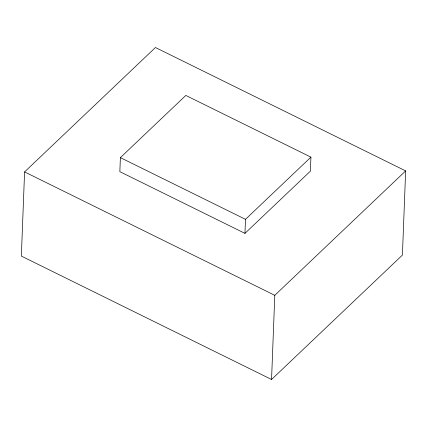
<?xml version="1.0" encoding="UTF-8"?>
<svg xmlns="http://www.w3.org/2000/svg" width="427" height="427" viewBox="0 0 427 427"><rect width="100%" height="100%" fill="white"/><g stroke="black" fill="none" stroke-linecap="round" stroke-linejoin="round"><path stroke-width="0.64" d="M24.585 171.916L21.35 256.088L271.556 379.486L402.415 255.084L405.65 170.912L155.444 47.514L24.585 171.916L274.791 295.313L271.556 379.486M120.387 157.632L119.848 171.665L244.954 233.361L310.381 171.163L310.92 157.136L185.82 95.434L120.387 157.632L245.493 219.334L244.954 233.361M245.493 219.334L310.92 157.136M274.791 295.313L405.65 170.912"/></g></svg>
